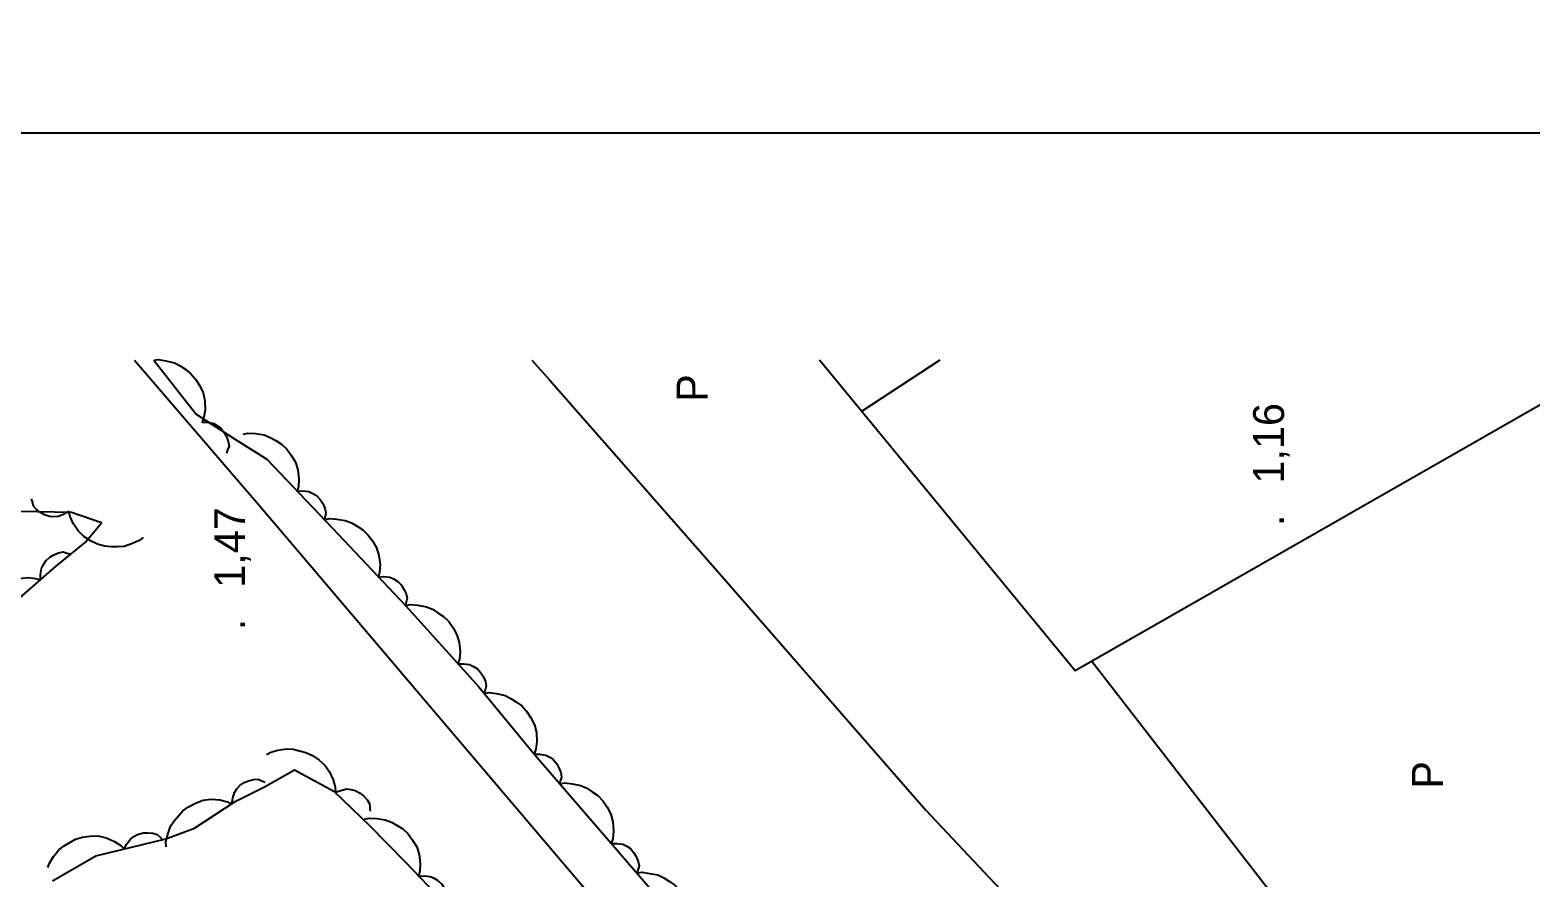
# Model space of a CAD drawing. Extents: x 747954 to 748544, y 4316381 to 4317408.
# Drawn here: x 748027.1 to 748099.9, y 4317174.9 to 4317216 of the extents above; entities that cross this region are included whole.
import ezdxf

# ---------------------------------------------------------------- set-up
doc = ezdxf.new("R2010")
doc.units = 0
doc.layers.get('0').update_dxf_attribs({"linetype": 'CONTINUOUS'})
for name, color, linetype in [('36', 7, 'CONTINUOUS'), ('48', 7, 'CONTINUOUS'), ('51', 7, 'CONTINUOUS'), ('53', 7, 'CONTINUOUS'), ('PATTERN_CLASS', 7, 'CONTINUOUS')]:
    doc.layers.add(name, color=color, linetype=linetype)

msp = doc.modelspace()

# ---------------------------------------------------------------- linework, layer by layer
at = {"layer": '51', "color": 0, "linetype": 'CONTINUOUS'}
msp.add_line((748071.24, 4317200), (748067.45, 4317197.51), dxfattribs=at)
for points in [[(748032.2, 4317200), (748038.42, 4317192.76), (748055.01, 4317173.23), (748068.94, 4317157.14), (748077.23, 4317147.4), (748081.96, 4317141.72)], [(748051.46, 4317200), (748052.31, 4317199.05), (748060.79, 4317189.41), (748070.57, 4317178.19), (748078.01, 4317170.28), (748082.62, 4317165.89), (748089.16, 4317163.08), (748090.68, 4317162.37), (748095.34, 4317162.76)], [(748104.14, 4317200), (748077.81, 4317184.94), (748065.4, 4317200)], [(748101.46, 4317153.96), (748095.76, 4317163.26), (748078.61, 4317185.4)]]:
    msp.add_lwpolyline(points, dxfattribs=at)
at = {"layer": '53', "color": 0, "linetype": 'CONTINUOUS'}
for points in [[(748033.13, 4317200), (748033.36, 4317200.03), (748033.72, 4317199.97), (748034.13, 4317199.87), (748034.41, 4317199.72), (748034.68, 4317199.54), (748034.93, 4317199.34), (748035.16, 4317199.08), (748035.36, 4317198.76), (748035.52, 4317198.41), (748035.61, 4317198.03), (748035.62, 4317197.59), (748035.56, 4317197.23), (748035.48, 4317197), (748035.75, 4317196.99), (748036.04, 4317196.93), (748036.22, 4317196.82), (748036.39, 4317196.7), (748036.55, 4317196.5), (748036.66, 4317196.3), (748036.74, 4317196.06), (748036.78, 4317195.84), (748036.71, 4317195.65), (748036.66, 4317195.5)], [(748037.46, 4317196.42), (748037.69, 4317196.47), (748038.06, 4317196.44), (748038.48, 4317196.38), (748038.77, 4317196.26), (748039.05, 4317196.1), (748039.32, 4317195.93), (748039.58, 4317195.69), (748039.8, 4317195.39), (748040, 4317195.06), (748040.11, 4317194.69), (748040.17, 4317194.25), (748040.14, 4317193.88), (748040.08, 4317193.65), (748040.36, 4317193.66), (748040.65, 4317193.63), (748040.84, 4317193.54), (748041.02, 4317193.44), (748041.2, 4317193.25), (748041.32, 4317193.06), (748041.43, 4317192.83), (748041.48, 4317192.62), (748041.44, 4317192.42), (748041.4, 4317192.27)], [(748032.61, 4317191.41), (748032.43, 4317191.26), (748032.1, 4317191.11), (748031.7, 4317190.97), (748031.38, 4317190.95), (748031.06, 4317190.96), (748030.74, 4317190.99), (748030.4, 4317191.08), (748030.07, 4317191.24), (748029.74, 4317191.45), (748029.46, 4317191.73), (748029.22, 4317192.09), (748029.07, 4317192.43), (748029.02, 4317192.67), (748028.78, 4317192.53), (748028.51, 4317192.42), (748028.29, 4317192.41), (748028.08, 4317192.42), (748027.84, 4317192.5), (748027.64, 4317192.61), (748027.44, 4317192.77), (748027.3, 4317192.93), (748027.25, 4317193.13), (748027.21, 4317193.28)], [(748041.4, 4317192.27), (748041.63, 4317192.32), (748042, 4317192.29), (748042.41, 4317192.23), (748042.71, 4317192.11), (748042.99, 4317191.95), (748043.26, 4317191.78), (748043.51, 4317191.54), (748043.74, 4317191.24), (748043.93, 4317190.9), (748044.05, 4317190.53), (748044.1, 4317190.1), (748044.08, 4317189.73), (748044.02, 4317189.49), (748044.29, 4317189.51), (748044.58, 4317189.48), (748044.78, 4317189.39), (748044.96, 4317189.28), (748045.14, 4317189.1), (748045.26, 4317188.91), (748045.37, 4317188.68), (748045.42, 4317188.47), (748045.37, 4317188.27), (748045.34, 4317188.11)], [(748024.77, 4317186.84), (748024.73, 4317187.07), (748024.77, 4317187.44), (748024.85, 4317187.85), (748024.98, 4317188.14), (748025.15, 4317188.41), (748025.33, 4317188.68), (748025.58, 4317188.92), (748025.89, 4317189.14), (748026.23, 4317189.32), (748026.61, 4317189.42), (748027.04, 4317189.46), (748027.41, 4317189.42), (748027.64, 4317189.35), (748027.64, 4317189.62), (748027.68, 4317189.91), (748027.78, 4317190.1), (748027.89, 4317190.28), (748028.09, 4317190.45), (748028.28, 4317190.57), (748028.51, 4317190.66), (748028.73, 4317190.71), (748028.92, 4317190.65), (748029.07, 4317190.61)], [(748045.34, 4317188.11), (748045.56, 4317188.16), (748045.93, 4317188.13), (748046.35, 4317188.05), (748046.64, 4317187.93), (748046.91, 4317187.76), (748047.18, 4317187.58), (748047.43, 4317187.33), (748047.64, 4317187.03), (748047.83, 4317186.69), (748047.94, 4317186.31), (748047.98, 4317185.88), (748047.95, 4317185.51), (748047.88, 4317185.28), (748048.16, 4317185.28), (748048.44, 4317185.25), (748048.64, 4317185.15), (748048.82, 4317185.04), (748048.99, 4317184.85), (748049.11, 4317184.66), (748049.21, 4317184.43), (748049.25, 4317184.21), (748049.2, 4317184.02), (748049.16, 4317183.86)], [(748049.15, 4317183.85), (748049.38, 4317183.89), (748049.75, 4317183.84), (748050.16, 4317183.75), (748050.44, 4317183.61), (748050.71, 4317183.43), (748050.97, 4317183.24), (748051.21, 4317182.99), (748051.41, 4317182.67), (748051.59, 4317182.32), (748051.68, 4317181.95), (748051.7, 4317181.51), (748051.65, 4317181.15), (748051.57, 4317180.91), (748051.85, 4317180.91), (748052.14, 4317180.86), (748052.33, 4317180.76), (748052.5, 4317180.64), (748052.67, 4317180.44), (748052.77, 4317180.25), (748052.87, 4317180.01), (748052.9, 4317179.79), (748052.84, 4317179.6), (748052.8, 4317179.45)], [(748038.6, 4317180.89), (748038.8, 4317181), (748039.15, 4317181.1), (748039.57, 4317181.17), (748039.89, 4317181.14), (748040.2, 4317181.07), (748040.51, 4317180.99), (748040.83, 4317180.84), (748041.13, 4317180.63), (748041.43, 4317180.37), (748041.65, 4317180.05), (748041.83, 4317179.66), (748041.92, 4317179.3), (748041.94, 4317179.06), (748042.2, 4317179.15), (748042.48, 4317179.22), (748042.69, 4317179.19), (748042.9, 4317179.15), (748043.13, 4317179.02), (748043.3, 4317178.88), (748043.47, 4317178.7), (748043.59, 4317178.51), (748043.6, 4317178.31), (748043.62, 4317178.15)], [(748033.73, 4317176.42), (748033.72, 4317176.65), (748033.81, 4317177.01), (748033.94, 4317177.41), (748034.12, 4317177.67), (748034.33, 4317177.92), (748034.54, 4317178.16), (748034.82, 4317178.36), (748035.16, 4317178.53), (748035.52, 4317178.67), (748035.91, 4317178.72), (748036.34, 4317178.69), (748036.7, 4317178.6), (748036.92, 4317178.5), (748036.96, 4317178.77), (748037.04, 4317179.05), (748037.16, 4317179.23), (748037.3, 4317179.39), (748037.52, 4317179.53), (748037.72, 4317179.62), (748037.97, 4317179.68), (748038.19, 4317179.69), (748038.37, 4317179.61), (748038.52, 4317179.55)], [(748052.83, 4317179.47), (748053.06, 4317179.51), (748053.42, 4317179.47), (748053.84, 4317179.39), (748054.12, 4317179.25), (748054.39, 4317179.08), (748054.66, 4317178.9), (748054.9, 4317178.64), (748055.11, 4317178.34), (748055.29, 4317177.99), (748055.39, 4317177.62), (748055.42, 4317177.18), (748055.38, 4317176.81), (748055.31, 4317176.58), (748055.58, 4317176.58), (748055.87, 4317176.54), (748056.06, 4317176.44), (748056.24, 4317176.33), (748056.41, 4317176.13), (748056.52, 4317175.94), (748056.62, 4317175.7), (748056.66, 4317175.49), (748056.6, 4317175.29), (748056.56, 4317175.14)], [(748028, 4317175.41), (748028.07, 4317175.63), (748028.27, 4317175.94), (748028.53, 4317176.27), (748028.78, 4317176.47), (748029.06, 4317176.63), (748029.34, 4317176.78), (748029.68, 4317176.88), (748030.05, 4317176.93), (748030.44, 4317176.94), (748030.82, 4317176.85), (748031.22, 4317176.68), (748031.53, 4317176.48), (748031.7, 4317176.31), (748031.83, 4317176.56), (748032, 4317176.79), (748032.17, 4317176.92), (748032.35, 4317177.02), (748032.61, 4317177.09), (748032.83, 4317177.1), (748033.08, 4317177.08), (748033.29, 4317177.02), (748033.44, 4317176.88), (748033.56, 4317176.77)], [(748043.34, 4317177.76), (748043.57, 4317177.81), (748043.94, 4317177.79), (748044.35, 4317177.73), (748044.65, 4317177.61), (748044.93, 4317177.45), (748045.2, 4317177.28), (748045.46, 4317177.04), (748045.68, 4317176.74), (748045.88, 4317176.41), (748046, 4317176.04), (748046.05, 4317175.6), (748046.03, 4317175.24), (748045.97, 4317175), (748046.24, 4317175.01), (748046.53, 4317174.98), (748046.73, 4317174.89), (748046.91, 4317174.79), (748047.09, 4317174.6), (748047.21, 4317174.42), (748047.32, 4317174.19), (748047.37, 4317173.97), (748047.33, 4317173.78), (748047.29, 4317173.62)], [(748056.56, 4317175.14), (748056.79, 4317175.18), (748057.16, 4317175.13), (748057.57, 4317175.05), (748057.86, 4317174.92), (748058.13, 4317174.74), (748058.39, 4317174.56), (748058.63, 4317174.3), (748058.84, 4317174), (748059.02, 4317173.65), (748059.12, 4317173.27), (748059.15, 4317172.84), (748059.11, 4317172.47), (748059.03, 4317172.24), (748059.31, 4317172.24), (748059.59, 4317172.19), (748059.79, 4317172.09), (748059.96, 4317171.98), (748060.13, 4317171.78), (748060.24, 4317171.59), (748060.34, 4317171.35), (748060.38, 4317171.14), (748060.32, 4317170.94), (748060.28, 4317170.79)]]:
    msp.add_lwpolyline(points, dxfattribs=at)
at = {"layer": 'PATTERN_CLASS', "color": 0, "linetype": 'CONTINUOUS'}
for points in [[(748033.13, 4317200), (748035.18, 4317197.39), (748037.09, 4317196.15), (748038.61, 4317195.21), (748041.79, 4317191.86), (748045.34, 4317188.11), (748048.89, 4317184.17), (748051.63, 4317180.86), (748055.7, 4317176.14), (748058.21, 4317173.21)], [(748026.64, 4317188.48), (748028.42, 4317190.04), (748029.8, 4317191.17), (748030.59, 4317192.11), (748029.15, 4317192.61), (748026.67, 4317192.67)], [(748028.22, 4317174.77), (748030.32, 4317175.98), (748033.71, 4317176.81), (748035.11, 4317177.32), (748037.08, 4317178.61), (748038.5, 4317179.33), (748039.95, 4317180.15), (748041.86, 4317179.11), (748043.6, 4317177.44), (748045.3, 4317175.71), (748047.19, 4317173.73)]]:
    msp.add_lwpolyline(points, dxfattribs=at)

# ---------------------------------------------------------------- texts
at = {"layer": '36', "color": 0, "linetype": 'CONTINUOUS'}
for p in [(748059.98, 4317197.98), (748095.63, 4317179.23)]:
    msp.add_text('P', height=1.5, rotation=90, dxfattribs=at).set_placement(p)
at = {"layer": '48', "color": 0, "linetype": 'CONTINUOUS'}
for s, p in [(' 1,16', (748087.93, 4317193.46)), (' 1,47', (748037.56, 4317188.41)), ('.', (748087.93, 4317191.96)), ('.', (748037.56, 4317186.91))]:
    msp.add_text(s, height=1.5, rotation=90, dxfattribs=at).set_placement(p)

# ---------------------------------------------------------------- meshes
at = {"color": 0, "linetype": 'CONTINUOUS'}
mesh = msp.add_polyface(dxfattribs=at)
corners = [(747954.5, 4316381), (747954.5, 4316381), (747954.5, 4316571.962), (748262.5, 4316381), (747954.5, 4316746.493), (748544, 4316381), (747954.5, 4317407.5), (748544, 4317042.007), (748544, 4317407.5)]
mesh.append_faces([[corners[k] for k in face] for face in [(0, 1, 3, 2), (2, 3, 5, 4), (4, 5, 7, 6), (6, 7, 8, 8)]], dxfattribs={"vtx0": -1, "vtx2": -1, "color": 0})
mesh = msp.add_polyface(dxfattribs=at)
corners = [(747964.5, 4316391), (747964.5, 4316391), (747964.5, 4316575.762), (748262.5, 4316391), (747964.5, 4316744.093), (748534, 4316391), (747964.5, 4317211), (748534, 4316857.907), (748262.5, 4317211), (748534, 4317042.668), (748534, 4317211)]
mesh.append_faces([[corners[k] for k in face] for face in [(0, 1, 3, 2), (2, 3, 5, 4), (4, 5, 7, 6), (6, 7, 9, 8), (8, 9, 10, 10)]], dxfattribs={"vtx0": -1, "vtx2": -1, "color": 0})

doc.saveas('drawing.dxf')
